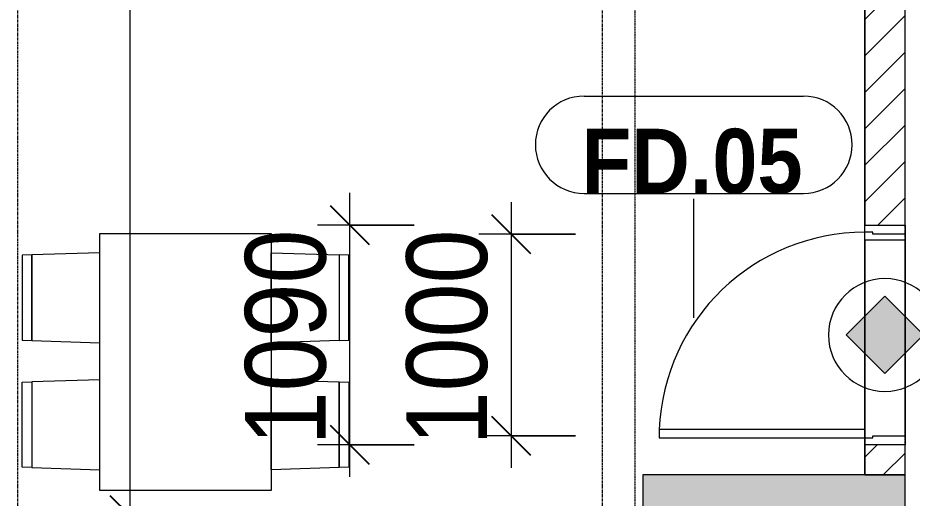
# Model space of a CAD drawing. Header units: millimetres. Extents: x 962 to 241049, y -15958 to 84407.
# Drawn here: x 175232 to 179666, y 53597 to 55981 of the extents above; entities that cross this region are included whole.
import ezdxf

# ---------------------------------------------------------------- set-up
doc = ezdxf.new("R2010")
doc.units = ezdxf.units.MM
doc.linetypes.add('Dash Dot 3_16_', pattern=[7.9375, 4.7625, -1.5875, 0, -1.5875])
doc.linetypes.add('Grid Line', pattern=[22.225, 12.7, -3.175, 3.175, -3.175])
for name, color, linetype, lineweight in [('0-1', 7, 'Continuous', 5), ('A-ANNO-DIMS', 211, 'Continuous', 9), ('A-ANNO-DIMS-160', 211, 'Continuous', 9), ('A-ANNO-NOTE', 131, 'Continuous', 9), ('A-DETL-GENF-2', 1, 'Continuous', 9), ('A-DOOR-3', 1, 'Continuous', 9), ('A-DOOR-FRAM-1', 1, 'Continuous', 9), ('A-DOOR-IDEN', 31, 'Continuous', 9), ('A-FLOR-2', 9, 'Continuous', 9), ('A-WALL', 113, 'Continuous', 9), ('A-WALL-3', 113, 'Continuous', 18), ('A-WALL-PATT-2', 111, 'Continuous', 9), ('G-ANNO-SYMB-1', 111, 'Dash Dot 3_16_', 18), ('I-FURN-1', 254, 'Continuous', 9), ('S-COLS-1', 52, 'Continuous', 5), ('S-COLS-2', 7, 'Continuous', 18), ('S-GRID-1', 1, 'Grid Line', 9)]:
    doc.layers.add(name, color=color, linetype=linetype, lineweight=lineweight)
doc.styles.add('Arial_B_5', font='arialbd_0.ttf', dxfattribs={"width": 0.9, "height": 320})
doc.styles.add('UTM Avo', font='UTM Avo.ttf', dxfattribs={"width": 0.9, "height": 400})
doc.dimstyles.new('1_Dim_chi_tiet_2_5', dxfattribs={"dimscale": 304.8, "dimtxt": 399.720379, "dimasz": 0.629921, "dimexe": 0.524934, "dimexo": 0.0625, "dimgap": 0.052493, "dimtad": 1, "dimdec": 0, "dimrnd": 5, "dimzin": 0, "dimdsep": 46, "dimtxsty": 'UTM Avo', "dimblk1": 'OBLIQUE', "dimblk2": 'OBLIQUE', "dimsah": 1, "dimcen": 0.09, "dimdle": 0.524934, "dimazin": 0, "dimtfac": 1, "dimtdec": 4, "dimtix": 1, "dimtmove": 0, "dimatfit": 3, "dimfxl": 1.049869, "dimfxlon": 1, "dimtvp": 1, "dimtolj": 1, "dimtzin": 0, "dimarcsym": 2})
doc.dimstyles.new('1_Dim_chi_tiet_2_5_1', dxfattribs={"dimscale": 304.8, "dimtxt": 399.720379, "dimasz": 0.629921, "dimexe": 0.524934, "dimexo": 0.0625, "dimgap": 0.052493, "dimtad": 1, "dimdec": 0, "dimrnd": 5, "dimzin": 0, "dimdsep": 46, "dimtxsty": 'UTM Avo', "dimblk1": 'OBLIQUE', "dimblk2": 'OBLIQUE', "dimsah": 1, "dimcen": 0.09, "dimdle": 0.524934, "dimazin": 0, "dimtfac": 1, "dimtdec": 4, "dimtix": 1, "dimtmove": 0, "dimatfit": 3, "dimfxl": 1.049869, "dimfxlon": 1, "dimtvp": 1, "dimtolj": 1, "dimtzin": 0, "dimarcsym": 2})

# ---------------------------------------------------------------- blocks, each defined once
blk = doc.blocks.new('NCV_TKTC_KET CAU_rvt-1-TKCS_MB TẦNG 1')
at = {"layer": 'S-COLS-1'}
blk.add_hatch(color=256, dxfattribs=at).paths.add_polyline_path([(116452.6, 53361.9), (116452.6, 53711.9), (115152.6, 53711.9), (115152.6, 53361.9), (115760.4, 53361.9)])
at = {"layer": 'S-COLS-2'}
for p, q in [((116452.6, 53711.9), (115152.6, 53711.9)), ((115152.6, 53711.9), (115152.6, 53361.9)), ((116452.6, 53361.9), (116452.6, 53711.9))]:
    blk.add_line(p, q, dxfattribs=at)
blk = doc.blocks.new('RES_BAN AN 1 - RES_BAN AN 1-842837-TKCS_MB TẦNG 1')
at = {"layer": 'I-FURN-1'}
for p, q in [((-425, 1275), (425, 1275)), ((-425, 0), (-425, 1275)), ((425, 1275), (425, 0)), ((-761.9, 1168.8), (-809.6, 1167.2)), ((-809.6, 1167.2), (-809.6, 745.3)), ((-425, 1180), (-761.9, 1168.8)), ((-761.9, 1168.8), (-761.9, 743.8)), ((-761.9, 743.8), (-761.9, 1168.8)), ((-425, 732.5), (-425, 1180)), ((425, 1180), (761.9, 1168.8)), ((425, 732.5), (425, 1180)), ((761.9, 1168.8), (761.9, 743.8)), ((761.9, 1168.8), (761.9, 743.8)), ((809.6, 1167.2), (761.9, 1168.8)), ((809.6, 745.3), (809.6, 1167.2)), ((-809.6, 745.3), (-761.9, 743.8)), ((-761.9, 743.8), (-425, 732.5)), ((761.9, 743.8), (425, 732.5)), ((761.9, 743.8), (809.6, 745.3)), ((-809.6, 536.9), (-761.9, 538.5)), ((-809.6, 115.1), (-809.6, 536.9)), ((-425, 549.7), (-761.9, 538.5)), ((-761.9, 538.5), (-761.9, 113.5)), ((-761.9, 538.5), (-761.9, 113.5)), ((-425, 102.3), (-425, 549.7)), ((425, 549.7), (761.9, 538.5)), ((425, 102.3), (425, 549.7)), ((761.9, 538.5), (761.9, 113.5)), ((761.9, 538.5), (809.6, 536.9)), ((761.9, 113.5), (761.9, 538.5)), ((809.6, 536.9), (809.6, 115.1)), ((-761.9, 113.5), (-809.6, 115.1)), ((-761.9, 113.5), (-425, 102.3)), ((761.9, 113.5), (425, 102.3)), ((809.6, 115.1), (761.9, 113.5)), ((425, 0), (-425, 0))]:
    blk.add_line(p, q, dxfattribs=at)
blk = doc.blocks.new('NCV_TKTC_TANG 1_rvt-1-TKCS_MB TẦNG 1')
at = {"layer": 'A-FLOR-2'}
for p, q in [((116252.6, 53711.9), (116252.6, 56032.6)), ((116452.5, 54877.4), (116252.6, 54877.4)), ((116252.6, 54877.4), (116252.6, 53787.4)), ((116452.5, 53906.9), (116452.5, 54877.4))]:
    blk.add_line(p, q, dxfattribs=at)
at = {"layer": 'I-FURN-1'}
blk.add_blockref('RES_BAN AN 1 - RES_BAN AN 1-842837-TKCS_MB TẦNG 1', (112883.8, 53635.2), dxfattribs=at)
blk = doc.blocks.new('FD_05 - FD_05-1000x2200mm-835433-TKCS_MB TẦNG 1')
at = {"layer": 'A-DETL-GENF-2'}
for p, q in [((510, -100), (470, -100)), ((470, -100), (470, -1120)), ((510, -1120), (510, -100)), ((470, -1120), (510, -1120))]:
    blk.add_line(p, q, dxfattribs=at)
blk.add_arc((510, -100), 1020, 180, 267.7525, dxfattribs=at)
at = {"layer": 'A-DOOR-FRAM-1'}
for p, q in [((-545, 100), (-500, 100)), ((-545, -100), (-545, 100)), ((-500, 100), (-500, -60)), ((500, 100), (545, 100)), ((500, -60), (500, 100)), ((545, 100), (545, -100)), ((-500, -60), (-510, -60)), ((-510, -60), (-510, -100)), ((510, -60), (500, -60)), ((510, -100), (510, -60)), ((-510, -100), (-545, -100)), ((545, -100), (510, -100))]:
    blk.add_line(p, q, dxfattribs=at)
blk = doc.blocks.new('DIMBLOCK49-TKCS_MB TẦNG 1')
at = {"layer": 'A-ANNO-DIMS-160'}
for p, q in [((176877.7, 53701.9), (176877.7, 55111.9)), ((177197.7, 54951.9), (176717.7, 54951.9)), ((176877.7, 54951.9), (177197.7, 54951.9)), ((177197.7, 53861.9), (176717.7, 53861.9)), ((176877.7, 53861.9), (177197.7, 53861.9))]:
    blk.add_line(p, q, dxfattribs=at)
at = {"layer": 'A-ANNO-DIMS-160', "lineweight": 25}
for p, q in [((176877.7, 54951.9), (176781.7, 55047.9)), ((176877.7, 54951.9), (176973.7, 54855.9)), ((176877.7, 53861.9), (176781.7, 53957.9)), ((176877.7, 53861.9), (176973.7, 53765.9))]:
    blk.add_line(p, q, dxfattribs=at)
at = {"layer": 'A-ANNO-DIMS-160', "color": 0, "insert": (176358.1, 53859.2), "char_height": 400, "width": 1314.636, "attachment_point": 1, "rotation": 90, "line_spacing_factor": 1.110334, "style": 'UTM Avo'}
blk.add_mtext('1090', dxfattribs=at)
blk = doc.blocks.new('_Oblique')
at = {"color": 0, "linetype": 'ByBlock', "lineweight": -2}
blk.add_line((-0.5, -0.5), (0.5, 0.5), dxfattribs=at)
blk = doc.blocks.new('DIMBLOCK92-TKCS_MB TẦNG 1')
at = {"layer": 'A-ANNO-DIMS-160'}
for p, q in [((177677.7, 55066.9), (177677.7, 53746.9)), ((177997.7, 54906.9), (177517.7, 54906.9)), ((177677.7, 54906.9), (177997.7, 54906.9)), ((177997.7, 53906.9), (177517.7, 53906.9)), ((177677.7, 53906.9), (177997.7, 53906.9))]:
    blk.add_line(p, q, dxfattribs=at)
at = {"layer": 'A-ANNO-DIMS-160', "lineweight": 25}
for p, q in [((177677.7, 54906.9), (177581.7, 55002.9)), ((177677.7, 54906.9), (177773.7, 54810.9)), ((177677.7, 53906.9), (177581.7, 54002.9)), ((177677.7, 53906.9), (177773.7, 53810.9))]:
    blk.add_line(p, q, dxfattribs=at)
at = {"layer": 'A-ANNO-DIMS-160', "color": 0, "insert": (177158.1, 53859.2), "char_height": 400, "width": 1314.636, "attachment_point": 1, "rotation": 90, "line_spacing_factor": 1.110334, "style": 'UTM Avo'}
blk.add_mtext('1000', dxfattribs=at)
blk = doc.blocks.new('STN_Door Tag - STN_Door Tag-1788670-TKCS_MB TẦNG 1')
at = {"layer": 'A-DOOR-IDEN'}
for p, q in [((-3.37, 1.495), (3.431, 1.495)), ((-3.37, -1.524), (3.431, -1.524))]:
    blk.add_line(p, q, dxfattribs=at)
for centre, start, end in [((-3.37, -0.015), 90, 270), ((3.431, -0.015), 270, 90)]:
    blk.add_arc(centre, 1.509, start, end, dxfattribs=at)
blk = doc.blocks.new('HDNDCT_GHI CHÚ CỬA CHỐNG CHÁY EI30 - HDNDCT_GHI CHÚ CỬA CHỐNG CHÁY EI30-2461928-TKCS_MB TẦNG 1')
at = {"layer": 'A-ANNO-NOTE'}
blk.add_hatch(color=256, dxfattribs=at).paths.add_polyline_path([(-1.2, 0), (0, 1.2), (1.2, 0), (0, -1.2)])
for p, q in [((0, 1.2), (-1.2, 0)), ((1.2, 0), (0, 1.2)), ((-1.2, 0), (0, -1.2)), ((0, -1.2), (1.2, 0))]:
    blk.add_line(p, q, dxfattribs=at)
for start, end in [(360, 180), (180, 360)]:
    blk.add_arc((0, 0), 1.75, start, end, dxfattribs=at)
blk = doc.blocks.new('DIMBLOCK386-TKCS_MB TẦNG 1')
at = {"layer": 'A-ANNO-DIMS-160'}
for p, q in [((175786.1, 61795.3), (175786.1, 53351.9)), ((176106.1, 61635.3), (175626.1, 61635.3)), ((175786.1, 61635.3), (176106.1, 61635.3)), ((175466.1, 53511.9), (175946.1, 53511.9)), ((175786.1, 53511.9), (175466.1, 53511.9))]:
    blk.add_line(p, q, dxfattribs=at)
at = {"layer": 'A-ANNO-DIMS-160', "lineweight": 25}
for p, q in [((175786.1, 61635.3), (175690.1, 61731.3)), ((175786.1, 61635.3), (175882.1, 61539.3)), ((175786.1, 53511.9), (175690.1, 53607.9)), ((175786.1, 53511.9), (175882.1, 53415.9))]:
    blk.add_line(p, q, dxfattribs=at)
at = {"layer": 'A-ANNO-DIMS-160', "color": 0, "insert": (175266.5, 57025.9), "char_height": 400, "width": 1314.636, "attachment_point": 1, "rotation": 90, "line_spacing_factor": 1.110334, "style": 'UTM Avo'}
blk.add_mtext('8125', dxfattribs=at)

msp = doc.modelspace()

# ---------------------------------------------------------------- hatches: boundary and pattern name
at = {"layer": 'A-WALL-PATT-2'}
h = msp.add_hatch(dxfattribs=at)
h.set_pattern_fill('FP_1', color=256, style=0, pattern_type=2)
h.set_pattern_definition([(45, (63179.03, 0), (-90.50967, 90.50967), [])])
h.paths.add_polyline_path([(179631.7, 53711.9), (179631.7, 53861.9), (179431.7, 53861.9), (179431.7, 53711.9)])
h.paths.add_polyline_path([(179631.7, 54951.9), (179631.7, 56635.3), (179431.7, 56635.3), (179431.7, 54951.9)])
h.paths.add_polyline_path([(179431.7, 56835.3), (179631.7, 56835.3), (179631.7, 61561.9), (179431.7, 61561.9), (179431.7, 56949.3)])

# ---------------------------------------------------------------- linework, layer by layer
at = {"layer": 'A-DOOR-IDEN'}
msp.add_line((178583.3, 54492.4), (178583.6, 55083.5), dxfattribs=at)
at = {"layer": 'A-WALL'}
for p, q in [((179431.7, 53896.9), (179431.7, 54916.9)), ((179631.7, 54906.9), (179631.7, 53906.9))]:
    msp.add_line(p, q, dxfattribs=at)
at = {"layer": 'A-WALL-3'}
for p, q in [((179431.7, 56635.3), (179431.7, 54951.9)), ((179631.7, 54951.9), (179631.7, 56635.3)), ((179431.7, 54951.9), (179631.7, 54951.9)), ((179431.7, 53861.9), (179431.7, 53711.9)), ((179631.7, 53861.9), (179431.7, 53861.9)), ((179631.7, 53711.9), (179631.7, 53861.9)), ((179431.7, 53711.9), (179631.7, 53711.9))]:
    msp.add_line(p, q, dxfattribs=at)
at = {"layer": 'G-ANNO-SYMB-1'}
msp.add_line((178291.6, 84025.7), (178291.6, 9773.9), dxfattribs=at)
at = {"layer": 'S-GRID-1'}
for p, q in [((175231.7, 15532), (175231.7, 78459.2)), ((178131.6, 15532), (178131.6, 78459.2)), ((179631.6, 15532), (179631.6, 78459.2))]:
    msp.add_line(p, q, dxfattribs=at)

# ---------------------------------------------------------------- block references
at = {"layer": '0-1'}
for name in ['NCV_TKTC_KET CAU_rvt-1-TKCS_MB TẦNG 1', 'NCV_TKTC_TANG 1_rvt-1-TKCS_MB TẦNG 1']:
    msp.add_blockref(name, (63179, 0), dxfattribs=at)
at = {"layer": 'A-ANNO-NOTE', "xscale": 160, "yscale": 160, "zscale": 160}
msp.add_blockref('HDNDCT_GHI CHÚ CỬA CHỐNG CHÁY EI30 - HDNDCT_GHI CHÚ CỬA CHỐNG CHÁY EI30-2461928-TKCS_MB TẦNG 1', (179531.7, 54406.9), dxfattribs=at)
at = {"layer": 'A-DOOR-3', "rotation": 269.9999999999999}
msp.add_blockref('FD_05 - FD_05-1000x2200mm-835433-TKCS_MB TẦNG 1', (179531.7, 54406.9), dxfattribs=at)
at = {"layer": 'A-DOOR-IDEN', "xscale": 159.9999999999999, "yscale": 159.9999999999999, "zscale": 159.9999999999999}
msp.add_blockref('STN_Door Tag - STN_Door Tag-1788670-TKCS_MB TẦNG 1', (178578.7, 55353.8), dxfattribs=at)

# ---------------------------------------------------------------- texts
at = {"layer": 'A-DOOR-IDEN', "insert": (178575.5, 55268.4), "char_height": 320, "width": 1124.64, "attachment_point": 5, "line_spacing_factor": 0.936439, "style": 'Arial_B_5'}
msp.add_mtext('\\pt7.2,14.4,21.6,28.8,36,43.2,50.4,57.6,64.8,72,79.2,86.4,93.6,100.8,108,115.2,122.4,129.6,136.8,144,151.2,158.4,165.6,172.8,180,187.2,194.4,201.6,208.8,216,223.2,230.4;FD.05', dxfattribs=at)

# ---------------------------------------------------------------- dimensions: what is measured, and where the dimension line sits
at = {"layer": 'A-ANNO-DIMS'}
for base, p1, p2, dimstyle, override, picture, middle in [((175786.1, 53511.9), (176106.1, 61635.3), (175466.1, 53511.9), '1_Dim_chi_tiet_2_5_1', {"dimpost": '<>', "dimfxl": 8148.546544}, 'DIMBLOCK386-TKCS_MB TẦNG 1', (175563.1, 57573.6)), ((176877.7, 54951.9), (177197.7, 53861.9), (177197.7, 54951.9), '1_Dim_chi_tiet_2_5', {"dimpost": '<>', "dimfxl": 1090}, 'DIMBLOCK49-TKCS_MB TẦNG 1', (176654.7, 54406.9)), ((177677.7, 53906.9), (177997.7, 54906.9), (177997.7, 53906.9), '1_Dim_chi_tiet_2_5', {"dimpost": '<>', "dimfxl": 1000}, 'DIMBLOCK92-TKCS_MB TẦNG 1', (177454.7, 54406.9))]:
    dim = msp.add_linear_dim(base=base, p1=p1, p2=p2, angle=90, dimstyle=dimstyle, override=override, dxfattribs=at)
    dim.commit()
    dim.dimension.update_dxf_attribs({"geometry": picture, "text_midpoint": middle})

doc.saveas('drawing.dxf')
